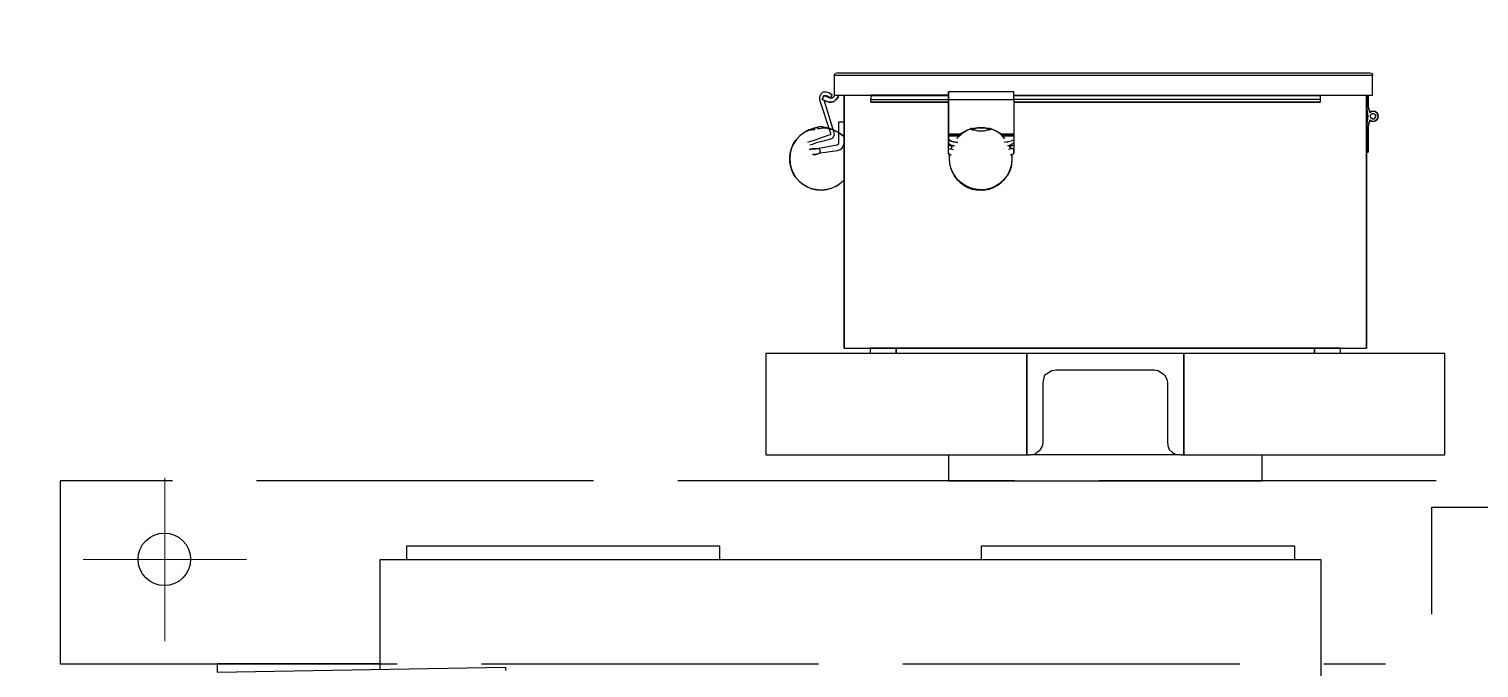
# Model space of a CAD drawing. Header units: millimetres. Extents: x -300 to 383236, y -195106 to -144646.
# Drawn here: x 19154 to 19859, y -174916 to -174605 of the extents above; entities that cross this region are included whole.
import ezdxf

# ---------------------------------------------------------------- set-up
doc = ezdxf.new("R2010")
doc.units = ezdxf.units.MM
doc.header["$LTSCALE"] = 60
doc.set_wipeout_variables(frame=1)
doc.linetypes.add('PDF_IMPORT', pattern=[1, 0.8, -0.2])
doc.layers.add('C_TEXT_CONTAINER NO', color=7, linetype='Continuous')
doc.layers.add('EQUIPMENT', color=253, linetype='Continuous', lineweight=0)

# ---------------------------------------------------------------- blocks, each defined once
blk = doc.blocks.new('A$C44261593')
h = blk.add_hatch()
h.set_pattern_fill('ANSI31', color=253, scale=100)
h.set_pattern_definition([(45, (0, -50460), (-224.5064, 224.5064), [])])
edge = h.paths.add_edge_path()
edge.add_line((-58347.03, -14256), (-58347.03, -14056))
edge.add_line((-58347.03, -14056), (-57547.03, -14056))
edge.add_line((-57547.03, -14056), (-57547.03, -15056))
edge.add_line((-57547.03, -15056), (-60547.03, -15056))
edge.add_line((-60547.03, -15056), (-60547.03, -31056))
edge.add_line((-60547.03, -31056), (-57647.03, -31056))
edge.add_line((-57647.03, -31056), (-57647.03, -32268))
edge.add_line((-57647.03, -32268), (-43347.03, -32268))
edge.add_line((-43347.03, -32268), (-43347.03, -29256))
edge.add_line((-43347.03, -29256), (-34347.03, -29256))
edge.add_line((-34347.03, -29256), (-34347.03, -14206))
edge.add_line((-34347.03, -14206), (-33547.03, -14206))
edge.add_line((-33547.03, -14206), (-33547.03, -29256))
edge.add_line((-33547.03, -29256), (-30497.03, -29256))
edge.add_line((-30497.03, -29256), (-30497.03, -30056))
edge.add_line((-30497.03, -30056), (-30547.03, -30056))
edge.add_line((-30547.03, -30056), (-30547.03, -34906))
edge.add_line((-30547.03, -34906), (-30569.24, -34906))
edge.add_arc((-31589.72, -35133.69), 1045.58, 12.57767, 76.57873)
edge.add_line((-31347.03, -34116.66), (-31347.03, -30056))
edge.add_line((-31347.03, -30056), (-42547.03, -30056))
edge.add_line((-42547.03, -30056), (-42547.03, -34906))
edge.add_line((-42547.03, -34906), (-43347.03, -34906))
edge.add_line((-43347.03, -34906), (-43347.03, -33068))
edge.add_line((-43347.03, -33068), (-57647.03, -33068))
edge.add_line((-57647.03, -33068), (-57647.03, -34906))
edge.add_line((-57647.03, -34906), (-58447.03, -34906))
edge.add_line((-58447.03, -34906), (-58447.03, -31856))
edge.add_line((-58447.03, -31856), (-66197.03, -31856))
edge.add_line((-66197.03, -31856), (-66197.03, -31056))
edge.add_line((-66197.03, -31056), (-61347.03, -31056))
edge.add_line((-61347.03, -31056), (-61347.03, -14256))
edge.add_line((-61347.03, -14256), (-58347.03, -14256))

msp = doc.modelspace()

# ---------------------------------------------------------------- linework, layer by layer
at = {"layer": 'EQUIPMENT', "color": 253, "lineweight": 25}
for points in [[(19545.69, -174627.74), (19545.69, -174637.26), (19545.42, -174638.06), (19544.63, -174638.85), (19543.84, -174638.85), (19540.66, -174637.53), (19539.87, -174639.38), (19543.04, -174640.7), (19544.37, -174640.7), (19545.69, -174640.44), (19546.48, -174639.65), (19547.54, -174638.32), (19547.54, -174637.26), (19547.54, -174638.32), (19546.48, -174639.65), (19545.69, -174640.44), (19544.37, -174640.7), (19543.04, -174640.7), (19539.87, -174639.38), (19540.66, -174637.53), (19543.84, -174638.85), (19544.63, -174637.26), (19543.04, -174636.21), (19541.72, -174635.94), (19540.13, -174635.94), (19539.34, -174636.74), (19538.55, -174638.06), (19538.55, -174639.65), (19543.84, -174655.79), (19543.84, -174656.58), (19543.04, -174656.84), (19538.55, -174658.43), (19536.69, -174658.96), (19534.84, -174659.75), (19533.52, -174660.02), (19532.72, -174660.28)], [(19781.96, -174637.26), (19807.36, -174637.26), (19807.36, -174627.74), (19545.69, -174627.74), (19545.69, -174637.26), (19563.42, -174637.26)], [(19543.84, -174638.85), (19542.25, -174637.79), (19541.46, -174637.53), (19540.93, -174637.79)], [(19550.45, -174760.3), (19550.45, -174637.26), (19550.45, -174760.3), (19563.15, -174760.3), (19563.42, -174760.3), (19564.47, -174760.3), (19565.53, -174760.3), (19567.91, -174760.3), (19570.03, -174760.3), (19572.94, -174760.3), (19575.85, -174760.3), (19779.05, -174760.3), (19781.96, -174760.3), (19784.34, -174760.3), (19786.99, -174760.3), (19788.84, -174760.3), (19790.43, -174760.3), (19791.49, -174760.3), (19791.75, -174760.3), (19791.49, -174760.3), (19790.43, -174760.3), (19788.84, -174760.3), (19786.99, -174760.3), (19784.34, -174760.3), (19781.96, -174760.3), (19779.05, -174760.3), (19779.05, -174762.94), (19779.05, -174760.3), (19575.85, -174760.3), (19575.85, -174762.94), (19575.85, -174760.3), (19572.94, -174760.3), (19570.03, -174760.3), (19567.91, -174760.3), (19565.53, -174760.3), (19564.47, -174760.3), (19563.42, -174760.3), (19563.15, -174760.3), (19563.15, -174762.94)], [(19601.25, -174637.26), (19563.42, -174637.26), (19563.42, -174637.53), (19601.25, -174637.53), (19563.42, -174637.53), (19563.42, -174639.38), (19601.25, -174639.38), (19601.25, -174656.31), (19607.6, -174656.31), (19601.25, -174656.31), (19601.25, -174656.84), (19601.25, -174657.11), (19601.25, -174658.43), (19601.52, -174658.96), (19602.57, -174659.75), (19603.63, -174660.02), (19605.75, -174660.28), (19603.63, -174660.02), (19602.57, -174659.75), (19601.52, -174658.96), (19601.25, -174658.43), (19601.25, -174660.28)], [(19603.1, -174661.87), (19601.25, -174661.87), (19601.25, -174661.61), (19601.25, -174660.55), (19601.25, -174660.28), (19601.52, -174661.08), (19602.57, -174661.61), (19604.16, -174661.87), (19602.57, -174661.61), (19601.52, -174661.08), (19601.25, -174660.28), (19601.25, -174658.43), (19601.25, -174657.11), (19601.25, -174656.84), (19601.25, -174656.31), (19601.25, -174639.38), (19601.25, -174638.06), (19601.25, -174636.74), (19601.25, -174635.94), (19601.25, -174635.68), (19601.25, -174635.94), (19601.25, -174636.74), (19601.25, -174638.06), (19601.25, -174639.38), (19633, -174639.38)], [(19633, -174637.26), (19781.96, -174637.26), (19781.96, -174637.53), (19633, -174637.53), (19781.96, -174637.53), (19781.96, -174639.38), (19633, -174639.38), (19633, -174638.06), (19633, -174636.74), (19633, -174635.94), (19633, -174635.68), (19601.25, -174635.68)], [(19781.96, -174637.53), (19781.96, -174639.38), (19781.96, -174640.7), (19633, -174640.7), (19781.96, -174640.7)], [(19791.75, -174762.94), (19791.75, -174760.3), (19804.45, -174760.3), (19804.45, -174637.26), (19804.45, -174760.3)], [(19540.66, -174639.65), (19545.42, -174655.52), (19545.69, -174656.84), (19544.9, -174658.17), (19543.84, -174658.7), (19539.07, -174660.02), (19536.96, -174660.55), (19535.11, -174661.34), (19533.78, -174661.61)], [(19540.66, -174638.06), (19540.13, -174638.32)], [(19563.42, -174640.7), (19601.25, -174640.7), (19563.42, -174640.7), (19563.42, -174639.91), (19563.42, -174639.38)], [(19601.25, -174639.38), (19633, -174639.38), (19633, -174656.31), (19626.65, -174656.31), (19633, -174656.31), (19633, -174656.84), (19633, -174657.11), (19627.45, -174657.11), (19633, -174657.11), (19633, -174658.43), (19632.74, -174658.96), (19631.68, -174659.75), (19630.09, -174660.02), (19628.24, -174660.28)], [(19804.45, -174642.82), (19804.98, -174647.58), (19804.45, -174652.35), (19804.98, -174647.58)], [(19550.45, -174650.49), (19547.81, -174650.49), (19547.81, -174660.55), (19547.54, -174661.34), (19547.01, -174661.61), (19538.28, -174663.19), (19536.69, -174663.46), (19534.84, -174663.46), (19533.52, -174663.72), (19534.84, -174663.46), (19536.69, -174663.46), (19538.28, -174663.19), (19539.07, -174665.31), (19536.69, -174666.1), (19535.11, -174666.1), (19536.69, -174666.1), (19539.07, -174665.31), (19547.28, -174664.25), (19548.6, -174663.72), (19549.39, -174663.19), (19550.19, -174661.87), (19550.45, -174660.55)], [(19804.45, -174665.05), (19805.25, -174665.05), (19805.25, -174652.35), (19806.04, -174649.44), (19805.25, -174652.35), (19805.25, -174665.05)], [(19541.46, -174653.14), (19544.63, -174653.93), (19547.81, -174655.52), (19550.45, -174657.37), (19547.81, -174655.52), (19544.9, -174653.93), (19542.25, -174653.14), (19539.07, -174652.61), (19535.9, -174653.4), (19536.16, -174653.93), (19535.9, -174653.4)], [(19612.63, -174653.4), (19609.98, -174654.73), (19607.6, -174656.31), (19605.22, -174658.43), (19607.6, -174655.79), (19610.51, -174654.2), (19613.69, -174653.4), (19617.13, -174653.14), (19620.3, -174653.4), (19623.48, -174654.2), (19626.39, -174655.79), (19628.5, -174658.43), (19626.65, -174656.31), (19624.01, -174654.73), (19621.1, -174653.4), (19621.62, -174653.67), (19618.71, -174653.14), (19615.54, -174653.14), (19612.36, -174653.67)], [(19621.62, -174653.93), (19618.71, -174653.4), (19615.54, -174653.4), (19612.36, -174653.93), (19612.89, -174654.2), (19613.95, -174654.2), (19615.54, -174654.73), (19617.13, -174654.73), (19618.71, -174654.73), (19620.04, -174654.2), (19620.83, -174654.2), (19621.62, -174653.93), (19618.71, -174653.4), (19615.54, -174653.4), (19612.36, -174653.93), (19612.89, -174654.2), (19613.95, -174654.2), (19615.54, -174654.73), (19617.13, -174654.73)], [(19633, -174658.43), (19633, -174658.7), (19632.74, -174658.7), (19633, -174658.7), (19633, -174660.28), (19632.21, -174661.08), (19631.41, -174661.61), (19629.83, -174661.87)], [(19601.25, -174663.19), (19601.25, -174661.87)], [(19601.25, -174665.31), (19601.25, -174665.84), (19601.78, -174666.1), (19602.57, -174666.37), (19601.78, -174666.1), (19601.25, -174665.84), (19601.25, -174665.31), (19601.25, -174663.19), (19601.52, -174663.46), (19602.05, -174663.46), (19603.63, -174663.72)], [(19633, -174660.28), (19633, -174660.55), (19633, -174661.61), (19633, -174661.87), (19633, -174663.19), (19633, -174665.31), (19632.74, -174665.84), (19631.94, -174666.1), (19631.41, -174666.37), (19631.94, -174666.1), (19632.74, -174665.84), (19633, -174665.31), (19633, -174663.19), (19632.74, -174663.46), (19631.68, -174663.46), (19630.36, -174663.72)], [(19632.74, -174660.55), (19633, -174660.55), (19633, -174661.61), (19633, -174661.87), (19630.62, -174661.87)], [(19601.25, -174812.15), (19601.25, -174824.85), (19753.65, -174824.85), (19753.65, -174812.15)], [(19713.96, -174812.15), (19640.94, -174812.15)], [(19836.2, -175101.08), (19836.2, -174837.55), (20141, -174837.55), (20141, -175042.87)], [(19325.03, -174916.14), (19325.03, -174862.95), (19782.23, -174862.95), (19782.23, -174926.72)], [(19490.13, -174862.95), (19490.13, -174856.6), (19337.73, -174856.6), (19337.73, -174862.95)], [(19769.53, -174862.95), (19769.53, -174856.6), (19617.13, -174856.6), (19617.13, -174862.95)], [(19325.03, -174913.75), (19245.65, -174913.75), (19245.65, -174917.72), (19385.88, -174915.34), (19385.88, -174915.61), (19385.88, -174916.93)]]:
    msp.add_lwpolyline(points, dxfattribs=at)
for points in [[(19806.04, -174626.42), (19806.83, -174626.68), (19807.36, -174627.21), (19807.36, -174627.74), (19545.69, -174627.74), (19545.95, -174627.21), (19546.22, -174626.68), (19547.01, -174626.42)], [(19805.25, -174642.82), (19806.04, -174645.73), (19805.25, -174642.82), (19805.25, -174637.26)], [(19806.3, -174647.58), (19806.57, -174646.79), (19807.36, -174646.26), (19807.89, -174646.26), (19808.42, -174646.79), (19808.95, -174647.58), (19808.42, -174648.38), (19807.89, -174648.91), (19807.36, -174648.91), (19806.57, -174648.38)], [(19532.2, -174654.73), (19532.72, -174654.73), (19533.25, -174654.2), (19534.58, -174654.2), (19536.16, -174653.93), (19534.58, -174654.2), (19533.25, -174654.2), (19532.72, -174654.73)], [(19537.75, -174653.67), (19539.34, -174653.4), (19540.66, -174653.14), (19541.19, -174653.14), (19541.46, -174653.14), (19541.19, -174653.14), (19540.66, -174653.14), (19539.34, -174653.4), (19537.75, -174653.67), (19537.75, -174653.14)], [(19606.54, -174657.11), (19601.25, -174657.11)], [(19612.36, -174653.67), (19612.63, -174653.4)], [(19603.1, -174661.61), (19602.57, -174663.46)], [(19630.09, -174660.28), (19629.83, -174660.02)], [(19631.68, -174663.46), (19630.62, -174661.61)], [(19639.35, -174812.15), (19639.35, -174762.94), (19512.35, -174762.94), (19512.35, -174812.15)], [(19701.26, -174770.88), (19703.12, -174771.14), (19704.7, -174772.2), (19706.29, -174773.26), (19707.35, -174775.38), (19707.61, -174777.23), (19707.61, -174805.8), (19707.88, -174807.66), (19708.41, -174809.51), (19710, -174810.83), (19711.58, -174811.89), (19713.96, -174812.15), (19715.55, -174812.15), (19715.55, -174762.94), (19639.35, -174762.94), (19639.35, -174812.15), (19640.94, -174812.15), (19642.79, -174811.89), (19644.38, -174810.83), (19645.97, -174809.51), (19647.02, -174807.66), (19647.29, -174805.8), (19647.29, -174777.23), (19647.55, -174775.38), (19648.08, -174773.26), (19649.67, -174772.2), (19651.26, -174771.14), (19653.64, -174770.88)], [(19715.55, -174762.94), (19715.55, -174812.15), (19842.55, -174812.15), (19842.55, -174762.94)]]:
    msp.add_lwpolyline(points, close=True, dxfattribs=at)
for points in [[(19806.04, -174649.44, 2.213648), (19806.04, -174645.73, -2.213648)], [(19631.94, -174666.1), (19631.94, -174669.28), (19631.68, -174672.45), (19630.36, -174675.63), (19628.5, -174678.01), (19625.86, -174680.39), (19623.21, -174681.98, -0.582729), (19601.78, -174666.1, 1.158047)]]:
    msp.add_lwpolyline(points, format="xyb", close=True, dxfattribs=at)
msp.add_lwpolyline([(19537.75, -174653.14, 1.452184), (19550.45, -174678.54, -1.192283), (19532.2, -174654.73)], format="xyb", dxfattribs=at)
at = {"layer": 'EQUIPMENT', "color": 253, "linetype": 'PDF_IMPORT', "lineweight": 25, "ltscale": 3.4125}
msp.add_lwpolyline([(22090.45, -174824.85), (19169.45, -174824.85), (19169.45, -174913.75), (22090.45, -174913.75)], dxfattribs=at)
at = {"layer": 'EQUIPMENT', "color": 253, "lineweight": 13}
for points in [[(19220.25, -174902.64), (19220.25, -174862.95), (19220.25, -174823.27)], [(19180.56, -174862.95), (19220.25, -174862.95), (19259.94, -174862.95)]]:
    msp.add_lwpolyline(points, dxfattribs=at)
at = {"layer": 'EQUIPMENT', "color": 253, "lineweight": 25}
msp.add_circle((19220.04, -174862.91), 12.75, dxfattribs=at)

# ---------------------------------------------------------------- block references
msp.add_blockref('A$C44261593', (71340, -144646.13))

# ---------------------------------------------------------------- next in the draw order: wipeouts: each hides what was drawn before it
msp.add_wipeout([(19813.71, -175509.32), (22108.82, -175509.32), (22108.82, -174889.71), (19813.71, -174889.71)]).dxf.layer = 'C_TEXT_CONTAINER NO'

doc.saveas('drawing.dxf')
